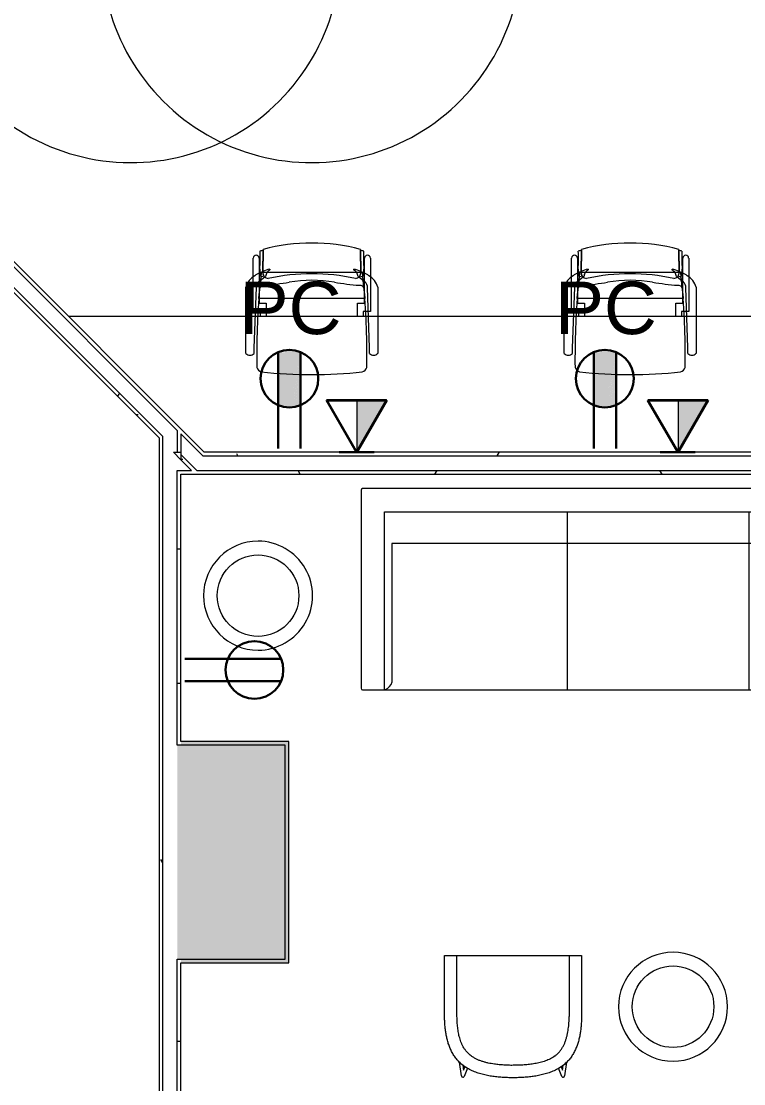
# Model space of a CAD drawing. Header units: inches. Extents: x 1076 to 2563, y 349 to 2134.
# Drawn here: x 1532.6 to 1656.5, y 1559.4 to 1741.7 of the extents above; entities that cross this region are included whole.
import ezdxf

# ---------------------------------------------------------------- set-up
doc = ezdxf.new("R2010")
doc.units = ezdxf.units.IN
doc.header["$MEASUREMENT"] = 0
for name, color, linetype, lineweight in [('A-ANNO-NOTE', 131, 'Continuous', 30), ('A-DOOR', 31, 'Continuous', 13), ('A-WALL', 113, 'Continuous', 13), ('A-WALL-PATT', 111, 'Continuous', 13), ('I-FURN', 30, 'Continuous', 9), ('I-WALL', 2, 'Continuous', 13), ('Q-CASE', 31, 'Continuous', 13)]:
    doc.layers.add(name, color=color, linetype=linetype, lineweight=lineweight)
doc.styles.add('Swis721 Lt BT', font='swissl.ttf', dxfattribs={"height": 9})
pattern_1 = [(0, (0, 0), (30.72, 7.68), [1.267, -21.773, 1.267, -21.773, -122.88]), (0, (0, 0), (30.72, 7.68), [-46.08, 1.267, -44.813, 1.267, -21.773, -53.76]), (0, (0, 0), (30.72, 7.68), [-115.2, 1.267, -14.093, 1.267, -37.133]), (120, (11.52, 3.84), (-22.011075, 22.7643), [1.267, -21.773, 1.267, -21.773, -122.88]), (120, (11.52, 3.84), (-22.011075, 22.7643), [-46.08, 1.267, -44.813, 1.267, -21.773, -53.76]), (120, (11.52, 3.84), (-22.011075, 22.7643), [-115.2, 1.267, -14.093, 1.267, -37.133]), (240, (15.36, 19.2), (-8.708925, -30.4443), [1.267, -21.773, 1.267, -21.773, -122.88]), (240, (15.36, 19.2), (-8.708925, -30.4443), [-46.08, 1.267, -44.813, 1.267, -21.773, -53.76]), (240, (15.36, 19.2), (-8.708925, -30.4443), [-115.2, 1.267, -14.093, 1.267, -37.133])]

# ---------------------------------------------------------------- blocks, each defined once
blk = doc.blocks.new('Door - Single - Solid Door-7669184-Level XX  POWER _ SIGNAL')
at = {"layer": 'A-DOOR'}
h = blk.add_hatch(color=250, dxfattribs=at)
h.paths.add_polyline_path([(-15.63, -3.15), (-14.13, -3.15), (-14.13, -1.65), (-13.63, -1.65), (-13.63, -0.15), (-14.13, -0.15), (-14.13, 2.97), (-15.63, 2.97), (-15.63, 2.22), (-15.26, 2.22), (-15.26, -2.4), (-15.63, -2.4)], flags=0)
h.paths.add_polyline_path([(23.62, -3.15), (23.62, -2.4), (23.24, -2.4), (23.24, 2.22), (23.62, 2.22), (23.6, 2.97), (22.12, 2.97), (22.12, -0.15), (21.62, -0.15), (21.62, -1.65), (22.12, -1.65), (22.12, -3.15), (23.24, -3.15)], flags=0)
at = {"layer": 'A-DOOR', "color": 8, "lineweight": 20}
for p, q in [((-15.63, 2.97), (-14.13, 2.97)), ((-15.63, 2.22), (-15.63, 2.97)), ((-14.13, 2.97), (-14.13, -0.15)), ((22.12, 2.97), (23.62, 2.97)), ((22.12, -0.15), (22.12, 2.97)), ((23.62, 2.97), (23.62, 2.22)), ((-14.13, -0.15), (-13.63, -0.15)), ((-14.13, -1.65), (-14.13, -3.15)), ((-13.63, -1.65), (-14.13, -1.65)), ((-13.63, -0.15), (-13.63, -1.65)), ((21.62, -0.15), (22.12, -0.15)), ((21.62, -1.65), (21.62, -0.15)), ((22.12, -1.65), (21.62, -1.65)), ((22.12, -3.15), (22.12, -1.65)), ((-50.01, -3.15), (-50.01, -4.53)), ((-14.01, -3.15), (-50.01, -3.15)), ((-15.63, -3.15), (-15.63, -2.4)), ((-14.01, -4.53), (-14.01, -3.15)), ((23.62, -3.15), (22.12, -3.15)), ((23.62, -2.4), (23.62, -3.15)), ((-50.01, -4.53), (-14.01, -4.53))]:
    blk.add_line(p, q, dxfattribs=at)
at = {"layer": 'A-DOOR', "lineweight": 9}
blk.add_arc((-14.01, -3.15), 36, 180, 0.5, dxfattribs=at)
blk = doc.blocks.new('Door - Single - Solid Door-7669203-Level XX  POWER _ SIGNAL')
at = {"layer": 'A-DOOR'}
h = blk.add_hatch(color=250, dxfattribs=at)
h.paths.add_polyline_path([(-15.63, 3.15), (-15.63, 2.4), (-15.26, 2.4), (-15.26, -2.22), (-15.63, -2.22), (-15.63, -2.97), (-14.13, -2.97), (-14.13, 0.15), (-13.63, 0.15), (-13.63, 1.65), (-14.13, 1.65), (-14.13, 3.15), (-15.26, 3.15)], flags=0)
h.paths.add_polyline_path([(22.12, 3.15), (22.12, 1.65), (21.62, 1.65), (21.62, 0.15), (22.12, 0.15), (22.12, -2.97), (23.62, -2.97), (23.62, -2.22), (23.24, -2.22), (23.24, 2.4), (23.62, 2.4), (23.62, 3.15), (23.24, 3.15)], flags=0)
at = {"layer": 'A-DOOR', "color": 8, "lineweight": 20}
for p, q in [((-50.01, 4.53), (-14.01, 4.53)), ((-50.01, 3.15), (-50.01, 4.53)), ((-14.01, 4.53), (-14.01, 3.15)), ((-14.01, 3.15), (-50.01, 3.15)), ((-15.63, 3.15), (-15.63, 2.4)), ((-14.13, 1.65), (-14.13, 3.15)), ((23.62, 3.15), (22.12, 3.15)), ((22.12, 3.15), (22.12, 1.65)), ((23.62, 2.4), (23.62, 3.15)), ((-13.63, 1.65), (-14.13, 1.65)), ((-14.13, -2.97), (-14.13, 0.15)), ((-14.13, 0.15), (-13.63, 0.15)), ((-13.63, 0.15), (-13.63, 1.65)), ((22.12, 1.65), (21.62, 1.65)), ((21.62, 1.65), (21.62, 0.15)), ((21.62, 0.15), (22.12, 0.15)), ((22.12, 0.15), (22.12, -2.97)), ((-15.63, -2.22), (-15.63, -2.97)), ((-15.63, -2.97), (-14.13, -2.97)), ((22.12, -2.97), (23.62, -2.97)), ((23.62, -2.97), (23.62, -2.22))]:
    blk.add_line(p, q, dxfattribs=at)
at = {"layer": 'A-DOOR', "lineweight": 9}
blk.add_arc((-14.01, 3.15), 36, 359.5, 180, dxfattribs=at)
blk = doc.blocks.new('Casework 14 - Casework 1-7590138-Level XX  POWER _ SIGNAL')
at = {"layer": 'Q-CASE', "lineweight": 9}
for p, q in [((1555.35, 1691.07), (1540.73, 1691.07)), ((1571.12, 1691.07), (1555.35, 1691.07)), ((1572.71, 1691.07), (1571.12, 1691.07)), ((1573.2, 1691.07), (1572.71, 1691.07)), ((1590.91, 1691.07), (1573.2, 1691.07)), ((1591.69, 1691.07), (1590.93, 1691.07)), ((1592.18, 1691.07), (1591.69, 1691.07)), ((1593.77, 1691.07), (1592.18, 1691.07)), ((1625.73, 1691.07), (1593.77, 1691.07)), ((1627.32, 1691.07), (1625.73, 1691.07)), ((1627.8, 1691.07), (1627.32, 1691.07)), ((1646.3, 1691.07), (1627.8, 1691.07)), ((1646.79, 1691.07), (1646.3, 1691.07)), ((1648.38, 1691.07), (1646.79, 1691.07)), ((1682.73, 1691.07), (1648.38, 1691.07)), ((1684.32, 1691.07), (1682.73, 1691.07)), ((1684.8, 1691.07), (1684.32, 1691.07)), ((1703.3, 1691.07), (1684.8, 1691.07)), ((1703.79, 1691.07), (1703.3, 1691.07)), ((1705.38, 1691.07), (1703.79, 1691.07)), ((1723.78, 1691.07), (1705.38, 1691.07))]:
    blk.add_line(p, q, dxfattribs=at)
blk = doc.blocks.new('F-Haworth_Chair_X99-Seminar - X99 Seminar Chair with Glides-V41-Level XX  POWER _ SIGNAL')
at = {"layer": 'I-FURN'}
for p, q in [((-11.32, 5.48), (-11.3, 6.32)), ((-11.32, -5.06), (-11.32, 5.48)), ((-9.92, 6.36), (-9.92, 5.36)), ((9.92, 5.36), (9.92, 6.36)), ((11.3, 6.32), (11.32, 5.48)), ((11.32, 5.48), (11.32, -5.06)), ((-9.92, 5.36), (-9.57, -4.97)), ((9.57, -4.97), (9.92, 5.36)), ((-8.82, -0.89), (-8.82, 0)), ((-7.83, 0), (-7.83, -2.27)), ((-10.07, -0.89), (-9.71, -0.89)), ((-10.07, -2.27), (-10.07, -0.89)), ((-9.71, -0.89), (-9.2, -0.89)), ((-9.2, -0.89), (-8.82, -0.89)), ((7.83, -2.27), (7.83, 0)), ((8.82, 0), (8.82, -0.89)), ((8.82, -0.89), (9.2, -0.89)), ((9.2, -0.89), (9.71, -0.89)), ((9.71, -0.89), (10.07, -0.89)), ((10.07, -0.89), (10.07, -2.27)), ((-10.04, -2.27), (-10.07, -2.27)), ((-10.04, -4.99), (-10.04, -2.27)), ((-9.07, -3.12), (9.07, -3.12)), ((-9.07, -3.2), (-9.07, -3.12)), ((-8.9, -4.8), (-9.07, -3.2)), ((-9.04, -2.27), (-9.04, -3.12)), ((-7.83, -2.27), (-9.04, -2.27)), ((-9.04, -3.12), (-9.04, -3.43)), ((-9.04, -3.43), (-9.04, -3.62)), ((-9.04, -3.62), (-9.04, -5.99)), ((9.04, -2.27), (7.83, -2.27)), ((9.07, -3.2), (8.9, -4.8)), ((9.04, -3.12), (9.04, -2.27)), ((9.04, -3.43), (9.04, -3.12)), ((9.04, -3.62), (9.04, -3.43)), ((9.04, -5.99), (9.04, -3.62)), ((9.07, -3.12), (9.07, -3.2)), ((10.04, -2.27), (10.04, -4.99)), ((10.07, -2.27), (10.04, -2.27)), ((-10.04, -6.81), (-10.04, -5)), ((-8.88, -4.99), (-8.89, -4.91)), ((-8.75, -6.22), (-8.88, -4.99)), ((8.88, -4.99), (8.75, -6.22)), ((8.89, -4.91), (8.88, -4.99)), ((10.04, -5), (10.04, -6.81)), ((-10.04, -10.02), (-10.04, -6.81)), ((-9.13, -5.92), (-8.07, -6.77)), ((-9.04, -5.99), (-9.04, -7.4)), ((-8.68, -6.87), (-8.75, -6.22)), ((-8.62, -7.42), (-8.68, -6.87)), ((-8.61, -6.81), (-8.23, -6.95)), ((-8.03, -6.81), (-7.95, -6.87)), ((7.95, -6.87), (8.03, -6.81)), ((8.07, -6.77), (9.13, -5.92)), ((8.23, -6.95), (8.61, -6.81)), ((8.68, -6.87), (8.62, -7.42)), ((8.75, -6.22), (8.68, -6.87)), ((9.04, -7.4), (9.04, -5.99)), ((10.04, -6.81), (10.04, -10.02)), ((-9.04, -7.4), (-9.04, -10.02)), ((-8.6, -7.6), (-8.62, -7.43)), ((-8.49, -7.6), (-8.56, -7.6)), ((-8.42, -7.57), (-8.34, -11.37)), ((-8.34, -11.52), (-8.42, -7.57)), ((-7.65, -7.6), (-8.4, -7.6)), ((7.65, -7.6), (-7.65, -7.6)), ((-7.18, -7.99), (-7.21, -8.13)), ((7.21, -8.13), (7.18, -7.99)), ((8.4, -7.6), (7.65, -7.6)), ((8.34, -11.37), (8.42, -7.57)), ((8.42, -7.57), (8.34, -11.52)), ((8.56, -7.6), (8.49, -7.6)), ((8.62, -7.43), (8.6, -7.6)), ((9.04, -10.02), (9.04, -7.4))]:
    blk.add_line(p, q, dxfattribs=at)
for centre, radius, start, end in [((-8.21, 8.28), 1.31, 110.0433, 159.9567), ((0, -75.01), 84.96, 84.1475, 95.8525), ((8.21, 8.28), 1.31, 20.0433, 69.9567), ((144.06, 7.32), 153.52, 179.4749, 184.5213), ((-144.06, 7.32), 153.52, 355.4787, 0.5251), ((-10.58, 5.68), 0.956, 45.8901, 138.1099), ((10.58, 5.68), 0.956, 41.8901, 134.1099), ((-7.87, -3.92), 3.63, 198.1789, 238.0478), ((-8.18, -4.9), 1.39, 182.8013, 227.1078), ((-8.24, -4.59), 0.763, 194.2338, 275.7662), ((-11.32, -48.08), 42.84, 79.9767, 85.7699), ((11.32, -48.08), 42.84, 94.2301, 100.0233), ((8.24, -4.59), 0.763, 264.2338, 345.7662), ((8.18, -4.9), 1.39, 312.8922, 357.1987), ((7.87, -3.92), 3.63, 301.9522, 341.8211), ((-4.71, 1.15), 9.61, 238.0478, 243.9964), ((-5.2, -7.86), 3.74, 170.0936, 184.0143), ((-8.28, -7.33), 0.613, 122.5427, 170.0936), ((-7.37, -7.55), 1.05, 95.9554, 181.1786), ((-7.37, -7.55), 1.05, 145.2002, 181.1786), ((-6.55, -6.76), 1.38, 185.0878, 212.4248), ((0, 26.49), 33.83, 257.2285, 282.7715), ((0, 15.97), 22.19, 259.9767, 280.0233), ((7.37, -7.55), 1.05, 358.8214, 84.0446), ((6.55, -6.76), 1.38, 327.5752, 354.9122), ((7.37, -7.55), 1.05, 358.8214, 34.7998), ((8.28, -7.33), 0.613, 9.9064, 57.4573), ((5.2, -7.86), 3.74, 355.9857, 9.9064), ((4.71, 1.15), 9.61, 296.0036, 301.9522), ((-36.06, -10.03), 27.2, 357.4882, 4.0143), ((-4.71, 1.15), 9.61, 243.9964, 246.4906), ((-4.71, 1.15), 9.61, 246.6393, 246.959), ((-4.71, 1.15), 9.61, 247.2631, 254.9334), ((-6.55, -6.76), 1.38, 214.0187, 242.9497), ((6.55, -6.76), 1.38, 297.0503, 325.9813), ((4.71, 1.15), 9.61, 285.0666, 292.7369), ((4.71, 1.15), 9.61, 292.927, 293.3607), ((4.71, 1.15), 9.61, 293.5094, 296.0036), ((36.06, -10.03), 27.2, 175.9857, 182.5118), ((-9.54, -10.02), 0.498, 180, 0), ((9.54, -10.02), 0.498, 180, 0), ((0, 20.73), 33.17, 254.4478, 255.4234), ((0, 20.29), 32.89, 255.304, 284.6925), ((0, 20.73), 33.17, 284.5766, 285.5522)]:
    blk.add_arc(centre, radius, start, end, dxfattribs=at)
blk = doc.blocks.new('F-Haworth_Chair_X99-Seminar - X99 Seminar Chair with Glides-V42-Level XX  POWER _ SIGNAL')
at = {"layer": 'I-FURN'}
for p, q in [((-11.32, 5.48), (-11.3, 6.32)), ((-11.32, -5.06), (-11.32, 5.48)), ((-9.92, 6.36), (-9.92, 5.36)), ((9.92, 5.36), (9.92, 6.36)), ((11.3, 6.32), (11.32, 5.48)), ((11.32, 5.48), (11.32, -5.06)), ((-9.92, 5.36), (-9.57, -4.97)), ((9.57, -4.97), (9.92, 5.36)), ((-8.82, -0.89), (-8.82, 0)), ((-7.83, 0), (-7.83, -2.27)), ((7.83, -2.27), (7.83, 0)), ((8.82, 0), (8.82, -0.89)), ((-10.07, -0.89), (-9.71, -0.89)), ((-10.07, -2.27), (-10.07, -0.89)), ((-9.71, -0.89), (-9.2, -0.89)), ((-9.2, -0.89), (-8.82, -0.89)), ((8.82, -0.89), (9.2, -0.89)), ((9.2, -0.89), (9.71, -0.89)), ((9.71, -0.89), (10.07, -0.89)), ((10.07, -0.89), (10.07, -2.27)), ((-10.04, -2.27), (-10.07, -2.27)), ((-10.04, -4.99), (-10.04, -2.27)), ((-9.07, -3.12), (9.07, -3.12)), ((-9.07, -3.2), (-9.07, -3.12)), ((-8.9, -4.8), (-9.07, -3.2)), ((-9.04, -2.27), (-9.04, -3.12)), ((-7.83, -2.27), (-9.04, -2.27)), ((-9.04, -3.12), (-9.04, -3.43)), ((-9.04, -3.43), (-9.04, -3.62)), ((-9.04, -3.62), (-9.04, -5.99)), ((9.04, -2.27), (7.83, -2.27)), ((9.07, -3.2), (8.9, -4.8)), ((9.04, -3.12), (9.04, -2.27)), ((9.04, -3.43), (9.04, -3.12)), ((9.04, -3.62), (9.04, -3.43)), ((9.04, -5.99), (9.04, -3.62)), ((9.07, -3.12), (9.07, -3.2)), ((10.04, -2.27), (10.04, -4.99)), ((10.07, -2.27), (10.04, -2.27)), ((-10.04, -6.81), (-10.04, -5)), ((-8.88, -4.99), (-8.89, -4.91)), ((-8.75, -6.22), (-8.88, -4.99)), ((8.88, -4.99), (8.75, -6.22)), ((8.89, -4.91), (8.88, -4.99)), ((10.04, -5), (10.04, -6.81)), ((-10.04, -10.02), (-10.04, -6.81)), ((-9.13, -5.92), (-8.07, -6.77)), ((-9.04, -5.99), (-9.04, -7.4)), ((-8.68, -6.87), (-8.75, -6.22)), ((-8.62, -7.42), (-8.68, -6.87)), ((-8.61, -6.81), (-8.23, -6.95)), ((-8.03, -6.81), (-7.95, -6.87)), ((7.95, -6.87), (8.03, -6.81)), ((8.07, -6.77), (9.13, -5.92)), ((8.23, -6.95), (8.61, -6.81)), ((8.68, -6.87), (8.62, -7.42)), ((8.75, -6.22), (8.68, -6.87)), ((9.04, -7.4), (9.04, -5.99)), ((10.04, -6.81), (10.04, -10.02)), ((-9.04, -7.4), (-9.04, -10.02)), ((-8.6, -7.6), (-8.62, -7.43)), ((-8.49, -7.6), (-8.56, -7.6)), ((-8.42, -7.57), (-8.34, -11.37)), ((-8.34, -11.52), (-8.42, -7.57)), ((-7.65, -7.6), (-8.4, -7.6)), ((7.65, -7.6), (-7.65, -7.6)), ((-7.18, -7.99), (-7.21, -8.13)), ((7.21, -8.13), (7.18, -7.99)), ((8.4, -7.6), (7.65, -7.6)), ((8.34, -11.37), (8.42, -7.57)), ((8.42, -7.57), (8.34, -11.52)), ((8.56, -7.6), (8.49, -7.6)), ((8.62, -7.43), (8.6, -7.6)), ((9.04, -10.02), (9.04, -7.4))]:
    blk.add_line(p, q, dxfattribs=at)
for centre, radius, start, end in [((-8.21, 8.28), 1.31, 110.0433, 159.9567), ((0, -75.01), 84.96, 84.1475, 95.8525), ((8.21, 8.28), 1.31, 20.0433, 69.9567), ((144.06, 7.32), 153.52, 179.4749, 184.5213), ((-144.06, 7.32), 153.52, 355.4787, 0.5251), ((-10.58, 5.68), 0.956, 45.8901, 138.1099), ((10.58, 5.68), 0.956, 41.8901, 134.1099), ((-7.87, -3.92), 3.63, 198.1789, 238.0478), ((-8.18, -4.9), 1.39, 182.8013, 227.1078), ((-8.24, -4.59), 0.763, 194.2338, 275.7662), ((-11.32, -48.08), 42.84, 79.9767, 85.7699), ((11.32, -48.08), 42.84, 94.2301, 100.0233), ((8.24, -4.59), 0.763, 264.2338, 345.7662), ((8.18, -4.9), 1.39, 312.8922, 357.1987), ((7.87, -3.92), 3.63, 301.9522, 341.8211), ((-4.71, 1.15), 9.61, 238.0478, 243.9964), ((-5.2, -7.86), 3.74, 170.0936, 184.0143), ((-8.28, -7.33), 0.613, 122.5427, 170.0936), ((-7.37, -7.55), 1.05, 95.9554, 181.1786), ((-7.37, -7.55), 1.05, 145.2002, 181.1786), ((-6.55, -6.76), 1.38, 185.0878, 212.4248), ((0, 26.49), 33.83, 257.2285, 282.7715), ((0, 15.97), 22.19, 259.9767, 280.0233), ((7.37, -7.55), 1.05, 358.8214, 84.0446), ((6.55, -6.76), 1.38, 327.5752, 354.9122), ((7.37, -7.55), 1.05, 358.8214, 34.7998), ((8.28, -7.33), 0.613, 9.9064, 57.4573), ((5.2, -7.86), 3.74, 355.9857, 9.9064), ((4.71, 1.15), 9.61, 296.0036, 301.9522), ((-36.06, -10.03), 27.2, 357.4882, 4.0143), ((-4.71, 1.15), 9.61, 243.9964, 246.4906), ((-4.71, 1.15), 9.61, 246.6393, 247.073), ((-4.71, 1.15), 9.61, 247.2631, 254.9334), ((-6.55, -6.76), 1.38, 214.0187, 242.9497), ((6.55, -6.76), 1.38, 297.0503, 325.9813), ((4.71, 1.15), 9.61, 285.0666, 292.7369), ((4.71, 1.15), 9.61, 292.927, 293.3607), ((4.71, 1.15), 9.61, 293.5094, 296.0036), ((36.06, -10.03), 27.2, 175.9857, 182.5118), ((-9.54, -10.02), 0.498, 180, 0), ((9.54, -10.02), 0.498, 180, 0), ((0, 20.73), 33.17, 254.4478, 255.4234), ((0, 20.29), 32.89, 255.304, 284.6925), ((0, 20.73), 33.17, 284.5766, 285.5522)]:
    blk.add_arc(centre, radius, start, end, dxfattribs=at)
blk = doc.blocks.new('Seating-Lounge_Sofa-Teknion-STLA_Infinito-R2014 - Three Seater-7396174-Level XX  POWER _ SIGNAL')
at = {"layer": 'I-FURN'}
for p, q in [((-51, 17.01), (-51, -17.01)), ((50.75, 17.26), (-50.75, 17.26)), ((51, -17.01), (51, 17.01)), ((-47, 13.26), (47, 13.26)), ((-47, -17.26), (-47, 13.26)), ((-15.6, -17.26), (-15.6, 13.26)), ((15.6, -17.26), (15.6, 13.26)), ((47, 13.26), (47, -17.26)), ((-45.69, 7.84), (-45.69, -15.91)), ((45.69, 7.84), (-45.69, 7.84)), ((45.69, 7.84), (45.69, -15.91)), ((-50.75, -17.26), (50.75, -17.26))]:
    blk.add_line(p, q, dxfattribs=at)
for centre, radius, start, end in [((-50.75, 17.01), 0.25, 90, 180), ((50.75, 17.01), 0.25, 360, 90), ((-47.44, -15.51), 1.8, 289.8454, 347.1609), ((47.44, -15.51), 1.8, 192.8391, 250.1546), ((-50.75, -17.01), 0.25, 180, 270), ((50.75, -17.01), 0.25, 270, 360)]:
    blk.add_arc(centre, radius, start, end, dxfattribs=at)
blk = doc.blocks.new('Haworth_Bong_Table - Bong-7393705-Level XX  POWER _ SIGNAL')
at = {"layer": 'I-FURN'}
blk.add_circle((0, 0), 7, dxfattribs=at)
for start, end in [(360, 180), (180, 360)]:
    blk.add_arc((0, 0), 9.35, start, end, dxfattribs=at)
blk = doc.blocks.new('Seating-Chair-Teknion-BBTCS_Tulip-R2013 - Sled Work Chair-7383291-Level XX  POWER _ SIGNAL')
at = {"layer": 'I-FURN'}
for p, q in [((-11.75, 0), (-11.75, 10.5)), ((-11.75, 10.5), (11.75, 10.5)), ((-9.62, 0), (-9.62, 10.5)), ((9.63, 10.5), (9.63, 0)), ((11.75, 10.5), (11.75, 0)), ((-8.84, -10.2), (-9.19, -7.85)), ((-8.6, -8.34), (-8.48, -9.18)), ((-8.48, -9.18), (-8.23, -8.57)), ((-7.8, -8.86), (-8.38, -10.29)), ((-8.23, -8.57), (-7.8, -8.86)), ((7.8, -8.86), (8.23, -8.57)), ((8.38, -10.29), (7.8, -8.86)), ((8.23, -8.57), (8.48, -9.18)), ((8.48, -9.18), (8.6, -8.34)), ((9.19, -7.85), (8.84, -10.2))]:
    blk.add_line(p, q, dxfattribs=at)
for centre, radius, start, end in [((-2.42, -0.37), 10.09, 227.8649, 232.2029), ((2.42, -0.37), 10.09, 307.7971, 312.1351), ((-8.59, -10.15), 0.253, 189.7663, 326.4154), ((8.59, -10.15), 0.253, 213.5846, 350.2337)]:
    blk.add_arc(centre, radius, start, end, dxfattribs=at)
for points, knots in [([(-8.81, -8.21), (-9, -8.04), (-9.37, -7.69), (-9.85, -7.13), (-10.2, -6.61), (-10.45, -6.17), (-10.62, -5.84), (-10.78, -5.5), (-10.92, -5.15), (-11.05, -4.8), (-11.16, -4.44), (-11.26, -4.08), (-11.38, -3.6), (-11.48, -3.11), (-11.56, -2.62), (-11.62, -2.12), (-11.69, -1.5), (-11.73, -0.75), (-11.75, -0.25), (-11.75, 0)], [-1, -1, -1, -1, -0.916667, -0.833333, -0.75, -0.708333, -0.666667, -0.625, -0.583333, -0.541667, -0.5, -0.458333, -0.416667, -0.333333, -0.291667, -0.25, -0.166667, -0.083333, 0, 0, 0, 0]), ([(-7.2, -6.77), (-7.45, -6.58), (-7.79, -6.26), (-8.18, -5.78), (-8.44, -5.39), (-8.63, -5.05), (-8.76, -4.77), (-8.89, -4.49), (-9.02, -4.13), (-9.16, -3.68), (-9.28, -3.23), (-9.4, -2.63), (-9.51, -1.87), (-9.59, -0.94), (-9.62, -0.32), (-9.62, 0)], [-1, -1, -1, -1, -0.875, -0.8125, -0.75, -0.6875, -0.65625, -0.625, -0.5625, -0.5, -0.4375, -0.375, -0.25, -0.125, 0, 0, 0, 0]), ([(7.2, -6.77), (7.35, -6.66), (7.62, -6.42), (7.97, -6.05), (8.24, -5.7), (8.43, -5.4), (8.57, -5.17), (8.69, -4.94), (8.84, -4.61), (9, -4.2), (9.16, -3.69), (9.29, -3.17), (9.39, -2.65), (9.48, -2.12), (9.54, -1.59), (9.6, -0.89), (9.62, -0.35), (9.63, 0)], [0, 0, 0, 0, 0.071429, 0.142857, 0.214286, 0.25, 0.285714, 0.321429, 0.357143, 0.428571, 0.5, 0.571429, 0.642857, 0.714286, 0.785714, 0.857143, 1, 1, 1, 1]), ([(11.75, 0), (11.75, -0.25), (11.73, -0.75), (11.68, -1.5), (11.61, -2.24), (11.52, -2.86), (11.43, -3.35), (11.35, -3.72), (11.26, -4.08), (11.16, -4.44), (11.05, -4.8), (10.92, -5.15), (10.78, -5.5), (10.57, -5.95), (10.27, -6.5), (9.85, -7.13), (9.37, -7.69), (9, -8.04), (8.81, -8.21)], [-1, -1, -1, -1, -0.916667, -0.833333, -0.75, -0.666667, -0.625, -0.583333, -0.541667, -0.5, -0.458333, -0.416667, -0.375, -0.333333, -0.25, -0.166667, -0.083333, 0, 0, 0, 0]), ([(0, -8.37), (-0.27, -8.38), (-0.68, -8.37), (-1.22, -8.35), (-1.61, -8.33), (-2.01, -8.3), (-2.41, -8.27), (-2.81, -8.22), (-3.25, -8.16), (-3.74, -8.09), (-4.26, -7.98), (-4.78, -7.86), (-5.21, -7.73), (-5.55, -7.61), (-5.88, -7.49), (-6.29, -7.31), (-6.75, -7.06), (-7.05, -6.87), (-7.2, -6.77)], [-1, -1, -1, -1, -0.892857, -0.839286, -0.785714, -0.732143, -0.678571, -0.625, -0.571429, -0.5, -0.428571, -0.357143, -0.285714, -0.25, -0.214286, -0.142857, -0.071429, 0, 0, 0, 0]), ([(7.2, -6.77), (6.94, -6.95), (6.55, -7.19), (5.98, -7.45), (5.55, -7.62), (5.1, -7.76), (4.5, -7.93), (3.74, -8.09), (2.81, -8.23), (1.88, -8.32), (0.95, -8.36), (0.32, -8.38), (0, -8.37)], [-1, -1, -1, -1, -0.875, -0.8125, -0.75, -0.6875, -0.625, -0.5, -0.375, -0.25, -0.125, 0, 0, 0, 0]), ([(0, -10.5), (-0.31, -10.5), (-0.94, -10.49), (-1.87, -10.45), (-2.79, -10.37), (-3.55, -10.27), (-4.16, -10.17), (-4.62, -10.08), (-5.07, -9.98), (-5.52, -9.85), (-5.96, -9.72), (-6.4, -9.57), (-6.84, -9.4), (-7.25, -9.2), (-7.66, -8.99), (-8.19, -8.67), (-8.57, -8.4), (-8.81, -8.21)], [-1, -1, -1, -1, -0.9, -0.8, -0.7, -0.6, -0.55, -0.5, -0.45, -0.4, -0.35, -0.3, -0.25, -0.2, -0.15, -0.1, 0, 0, 0, 0]), ([(8.81, -8.21), (8.57, -8.4), (8.19, -8.67), (7.66, -8.99), (7.25, -9.2), (6.84, -9.4), (6.4, -9.57), (5.96, -9.72), (5.52, -9.85), (5.07, -9.98), (4.62, -10.08), (4.16, -10.17), (3.7, -10.25), (3.25, -10.31), (2.64, -10.38), (1.87, -10.45), (0.94, -10.49), (0.31, -10.5), (0, -10.5)], [-1, -1, -1, -1, -0.9, -0.85, -0.8, -0.75, -0.7, -0.65, -0.6, -0.55, -0.5, -0.45, -0.4, -0.35, -0.3, -0.2, -0.1, 0, 0, 0, 0])]:
    blk.add_open_spline(points, degree=3, knots=knots, dxfattribs=at)
blk = doc.blocks.new('Haworth_Bong_Table - Bong-7396012-Level XX  POWER _ SIGNAL')
at = {"layer": 'I-FURN'}
blk.add_circle((0, 0), 7, dxfattribs=at)
for start, end in [(0, 180), (180, 0)]:
    blk.add_arc((0, 0), 9.35, start, end, dxfattribs=at)

msp = doc.modelspace()

# ---------------------------------------------------------------- hatches: boundary and pattern name
at = {"layer": 'A-ANNO-NOTE', "lineweight": 9}
for points in [[(1576.7, 1675.84), (1580.53, 1684.91), (1576.7, 1684.93), (1576.7, 1678.8)], [(1576.79, 1675.81), (1580.53, 1684.91), (1576.7, 1675.84)], [(1580.53, 1684.91), (1577.44, 1685.2), (1576.79, 1684.97), (1578.66, 1684.94)], [(1576.88, 1675.77), (1580.53, 1684.91), (1576.79, 1675.81)], [(1576.97, 1675.74), (1580.53, 1684.91), (1576.88, 1675.77)], [(1577.07, 1675.71), (1580.53, 1684.91), (1576.97, 1675.74)], [(1577.16, 1675.68), (1580.53, 1684.91), (1577.07, 1675.71)], [(1577.25, 1675.65), (1580.53, 1684.91), (1577.16, 1675.68)], [(1577.35, 1675.62), (1580.53, 1684.91), (1577.25, 1675.65)], [(1577.44, 1675.6), (1580.53, 1684.91), (1577.35, 1675.62)], [(1577.44, 1685.2), (1579.69, 1685.22), (1577.83, 1685.29)], [(1580.53, 1684.91), (1579.69, 1685.22), (1577.44, 1685.2), (1578.66, 1685.09)], [(1577.54, 1675.58), (1580.53, 1684.91), (1577.44, 1675.6)], [(1577.64, 1675.56), (1580.53, 1684.91), (1577.54, 1675.58)], [(1577.73, 1675.54), (1580.53, 1684.91), (1577.64, 1675.56)], [(1577.83, 1675.52), (1580.53, 1684.91), (1577.73, 1675.54)], [(1579.69, 1685.22), (1578.91, 1685.34), (1577.83, 1685.29), (1578.66, 1685.25)], [(1577.93, 1675.51), (1580.53, 1684.91), (1577.83, 1675.52)], [(1578.02, 1675.49), (1580.53, 1684.91), (1577.93, 1675.51)], [(1578.12, 1675.48), (1580.53, 1684.91), (1578.02, 1675.49)], [(1578.22, 1675.47), (1580.53, 1684.91), (1578.12, 1675.48)], [(1578.32, 1675.47), (1580.53, 1684.91), (1578.22, 1675.47)], [(1578.42, 1675.46), (1580.53, 1684.91), (1578.32, 1675.47)], [(1578.51, 1675.46), (1580.53, 1684.91), (1578.42, 1675.46)], [(1578.61, 1675.46), (1580.53, 1684.91), (1578.51, 1675.46)], [(1578.61, 1675.46), (1578.71, 1675.46), (1580.53, 1684.91), (1579.29, 1678.8)], [(1578.71, 1675.46), (1578.81, 1675.46), (1580.53, 1684.91), (1579.35, 1678.8)], [(1578.81, 1675.46), (1578.91, 1675.47), (1580.53, 1684.91), (1579.42, 1678.8)], [(1578.91, 1675.47), (1579.01, 1675.47), (1580.53, 1684.91), (1579.48, 1678.8)], [(1579.01, 1675.47), (1579.1, 1675.48), (1580.53, 1684.91), (1579.54, 1678.8)], [(1579.1, 1675.48), (1579.2, 1675.49), (1580.53, 1684.91), (1579.61, 1678.8)], [(1579.2, 1675.49), (1579.3, 1675.51), (1580.53, 1684.91), (1579.67, 1678.8)], [(1579.3, 1675.51), (1579.4, 1675.52), (1580.53, 1684.91), (1579.73, 1678.8)], [(1579.4, 1675.52), (1579.49, 1675.54), (1580.53, 1684.91), (1579.79, 1678.8)], [(1579.49, 1675.54), (1579.59, 1675.56), (1580.53, 1684.91), (1579.85, 1678.8)], [(1579.59, 1675.56), (1579.69, 1675.58), (1580.53, 1684.91), (1579.92, 1678.8)], [(1579.69, 1675.58), (1579.78, 1675.6), (1580.53, 1684.91), (1579.98, 1678.8)], [(1579.78, 1675.6), (1579.88, 1675.62), (1580.53, 1684.91), (1580.04, 1678.8)], [(1579.88, 1675.62), (1579.97, 1675.65), (1580.53, 1684.91), (1580.1, 1678.8)], [(1579.97, 1675.65), (1580.07, 1675.68), (1580.53, 1684.91), (1580.16, 1678.8)], [(1580.07, 1675.68), (1580.16, 1675.71), (1580.53, 1684.91), (1580.22, 1678.8)], [(1580.16, 1675.71), (1580.25, 1675.74), (1580.53, 1684.91), (1580.28, 1678.8)], [(1580.25, 1675.74), (1580.35, 1675.77), (1580.53, 1684.91), (1580.35, 1678.8)], [(1580.35, 1675.77), (1580.44, 1675.81), (1580.53, 1684.91), (1580.41, 1678.8)], [(1580.44, 1675.81), (1580.53, 1675.84), (1580.53, 1684.91), (1580.47, 1678.8)], [(1630.8, 1675.84), (1634.63, 1684.91), (1630.8, 1684.93), (1630.8, 1678.8)], [(1630.89, 1675.81), (1634.63, 1684.91), (1630.8, 1675.84)], [(1634.63, 1684.91), (1631.54, 1685.2), (1630.89, 1684.97)], [(1630.98, 1675.77), (1634.63, 1684.91), (1630.89, 1675.81)], [(1631.07, 1675.74), (1634.63, 1684.91), (1630.98, 1675.77)], [(1631.16, 1675.71), (1634.63, 1684.91), (1631.07, 1675.74)], [(1631.26, 1675.68), (1634.63, 1684.91), (1631.16, 1675.71)], [(1631.35, 1675.65), (1634.63, 1684.91), (1631.26, 1675.68)], [(1631.45, 1675.62), (1634.63, 1684.91), (1631.35, 1675.65)], [(1631.54, 1675.6), (1634.63, 1684.91), (1631.45, 1675.62)], [(1631.54, 1685.2), (1633.79, 1685.22), (1631.93, 1685.29)], [(1634.63, 1684.91), (1633.79, 1685.22), (1631.54, 1685.2)], [(1631.64, 1675.58), (1634.63, 1684.91), (1631.54, 1675.6)], [(1631.73, 1675.56), (1634.63, 1684.91), (1631.64, 1675.58)], [(1631.83, 1675.54), (1634.63, 1684.91), (1631.73, 1675.56)], [(1631.93, 1675.52), (1634.63, 1684.91), (1631.83, 1675.54)], [(1633.79, 1685.22), (1633.01, 1685.34), (1631.93, 1685.29)], [(1632.03, 1675.51), (1634.63, 1684.91), (1631.93, 1675.52)], [(1632.12, 1675.49), (1634.63, 1684.91), (1632.03, 1675.51)], [(1632.22, 1675.48), (1634.63, 1684.91), (1632.12, 1675.49)], [(1632.32, 1675.47), (1634.63, 1684.91), (1632.22, 1675.48)], [(1632.42, 1675.47), (1634.63, 1684.91), (1632.32, 1675.47)], [(1632.52, 1675.46), (1634.63, 1684.91), (1632.42, 1675.47)], [(1632.61, 1675.46), (1634.63, 1684.91), (1632.52, 1675.46)], [(1632.71, 1675.46), (1634.63, 1684.91), (1632.61, 1675.46)], [(1632.71, 1675.46), (1632.81, 1675.46), (1634.63, 1684.91), (1633.39, 1678.8)], [(1632.81, 1675.46), (1632.91, 1675.46), (1634.63, 1684.91), (1633.45, 1678.8)], [(1632.91, 1675.46), (1633.01, 1675.47), (1634.63, 1684.91), (1633.52, 1678.8)], [(1633.01, 1675.47), (1633.11, 1675.47), (1634.63, 1684.91), (1633.58, 1678.8)], [(1633.11, 1675.47), (1633.2, 1675.48), (1634.63, 1684.91), (1633.64, 1678.8)], [(1633.2, 1675.48), (1633.3, 1675.49), (1634.63, 1684.91), (1633.71, 1678.8)], [(1633.3, 1675.49), (1633.4, 1675.51), (1634.63, 1684.91), (1633.77, 1678.8)], [(1633.4, 1675.51), (1633.5, 1675.52), (1634.63, 1684.91), (1633.83, 1678.8)], [(1633.5, 1675.52), (1633.59, 1675.54), (1634.63, 1684.91), (1633.89, 1678.8)], [(1633.59, 1675.54), (1633.69, 1675.56), (1634.63, 1684.91), (1633.95, 1678.8)], [(1633.69, 1675.56), (1633.79, 1675.58), (1634.63, 1684.91), (1634.02, 1678.8)], [(1633.79, 1675.58), (1633.88, 1675.6), (1634.63, 1684.91), (1634.08, 1678.8)], [(1633.88, 1675.6), (1633.98, 1675.62), (1634.63, 1684.91), (1634.14, 1678.8)], [(1633.98, 1675.62), (1634.07, 1675.65), (1634.63, 1684.91), (1634.2, 1678.8)], [(1634.07, 1675.65), (1634.17, 1675.68), (1634.63, 1684.91), (1634.26, 1678.8)], [(1634.17, 1675.68), (1634.26, 1675.71), (1634.63, 1684.91), (1634.32, 1678.8)], [(1634.26, 1675.71), (1634.35, 1675.74), (1634.63, 1684.91), (1634.38, 1678.8)], [(1634.35, 1675.74), (1634.45, 1675.77), (1634.63, 1684.91), (1634.45, 1678.8)], [(1634.45, 1675.77), (1634.54, 1675.81), (1634.63, 1684.91), (1634.51, 1678.8)], [(1634.54, 1675.81), (1634.63, 1675.84), (1634.63, 1684.91), (1634.57, 1678.8)], [(1590.16, 1667.72), (1595.32, 1676.66), (1590.16, 1676.66)], [(1645.26, 1667.72), (1650.42, 1676.66), (1645.26, 1676.66)]]:
    msp.add_hatch(color=256, dxfattribs=at).paths.add_polyline_path(points, flags=0)
at = {"layer": 'A-WALL'}
msp.add_hatch(color=250, dxfattribs=at).paths.add_polyline_path([(1560, 1580.79), (1577.85, 1580.79), (1577.85, 1617.54), (1559.37, 1617.54), (1559.37, 1580.79)], flags=0)
at = {"layer": 'A-WALL-PATT', "lineweight": 9}
h = msp.add_hatch(dxfattribs=at)
h.set_pattern_fill('FP_1', color=256, style=0, pattern_type=2)
h.set_pattern_definition(pattern_1)
h.paths.add_polyline_path([(1561.83, 1664.67), (1562.71, 1664.67), (1560, 1667.38), (1560, 1666.5), (1561.83, 1664.67)], flags=0)
h.paths.add_polyline_path([(1556.87, 1669.63), (1556.87, 1670.51), (1524.46, 1702.92), (1523.58, 1702.92), (1556.25, 1670.25)], flags=0)
h = msp.add_hatch(dxfattribs=at)
h.set_pattern_fill('FP_1', color=256, style=0, pattern_type=2)
h.set_pattern_definition(pattern_1)
h.paths.add_polyline_path([(1556.25, 1499.04), (1556.87, 1499.04), (1556.87, 1669.63), (1556.25, 1670.25), (1556.25, 1529.46)], flags=0)
h = msp.add_hatch(dxfattribs=at)
h.set_pattern_fill('FP_1', color=256, style=0, pattern_type=2)
h.set_pattern_definition(pattern_1)
h.paths.add_polyline_path([(1559.37, 1499.04), (1560, 1499.04), (1560, 1580.79), (1559.37, 1580.79), (1559.37, 1529.46)], flags=0)
h.paths.add_polyline_path([(1559.37, 1617.54), (1560, 1617.54), (1560, 1664.67), (1559.37, 1664.67), (1559.37, 1648.93)], flags=0)
h.paths.add_polyline_path([(1559.71, 1667.79), (1560, 1667.79), (1560, 1670.92), (1559.37, 1671.54), (1559.37, 1667.79), (1559.59, 1667.79)], flags=0)
h = msp.add_hatch(dxfattribs=at)
h.set_pattern_fill('FP_1', color=256, style=0, pattern_type=2)
h.set_pattern_definition(pattern_1)
h.paths.add_polyline_path([(1784.94, 1667.17), (1784.94, 1667.79), (1774.91, 1667.79), (1774.91, 1667.17), (1784.42, 1667.17)], flags=0)
h.paths.add_polyline_path([(1591.14, 1667.17), (1724.41, 1667.17), (1724.41, 1667.79), (1563.12, 1667.79), (1563.75, 1667.17), (1566.41, 1667.17)], flags=0)
h.paths.add_polyline_path([(1736.41, 1667.17), (1736.41, 1667.79), (1726.91, 1667.79), (1726.91, 1667.17), (1727.53, 1667.17)], flags=0)
h = msp.add_hatch(dxfattribs=at)
h.set_pattern_fill('FP_1', color=256, style=0, pattern_type=2)
h.set_pattern_definition(pattern_1)
h.paths.add_polyline_path([(1774.91, 1664.04), (1784.94, 1664.04), (1784.94, 1664.15), (1784.42, 1664.67), (1774.91, 1664.67)], flags=0)
h.paths.add_polyline_path([(1692.64, 1664.04), (1736.41, 1664.04), (1736.41, 1664.67), (1560, 1664.67), (1560, 1664.04), (1664.42, 1664.04)], flags=0)
at = {"layer": 'A-WALL-PATT'}
msp.add_hatch(color=250, dxfattribs=at).paths.add_polyline_path([(1578.48, 1580.17), (1578.48, 1618.17), (1560, 1618.17), (1560, 1617.54), (1577.85, 1617.54), (1577.85, 1580.79), (1560, 1580.79), (1560.01, 1580.17), (1577.85, 1580.17)], flags=0)

# ---------------------------------------------------------------- linework, layer by layer
at = {"layer": 'A-ANNO-NOTE'}
for p, q in [((1576.7, 1668.45), (1576.7, 1684.97)), ((1576.7, 1668.45), (1576.7, 1684.97)), ((1580.53, 1668.45), (1580.53, 1684.97)), ((1630.8, 1668.45), (1630.8, 1684.97)), ((1630.8, 1668.45), (1630.8, 1684.97)), ((1634.63, 1668.45), (1634.63, 1684.97)), ((1590.12, 1667.79), (1584.96, 1676.72)), ((1584.96, 1676.72), (1595.28, 1676.72)), ((1590.16, 1667.72), (1585, 1676.66)), ((1585, 1676.66), (1595.32, 1676.66)), ((1590.12, 1667.79), (1595.28, 1676.72)), ((1590.16, 1667.72), (1595.32, 1676.66)), ((1645.22, 1667.79), (1640.06, 1676.72)), ((1640.06, 1676.72), (1650.38, 1676.72)), ((1645.26, 1667.72), (1640.1, 1676.66)), ((1640.1, 1676.66), (1650.42, 1676.66)), ((1645.22, 1667.79), (1650.38, 1676.72)), ((1645.26, 1667.72), (1650.42, 1676.66)), ((1593.12, 1667.79), (1587.12, 1667.79)), ((1648.22, 1667.79), (1642.22, 1667.79)), ((1560.65, 1632.34), (1577.18, 1632.34)), ((1560.65, 1632.34), (1577.18, 1632.34)), ((1560.65, 1628.51), (1577.18, 1628.51))]:
    msp.add_line(p, q, dxfattribs=at)
at = {"layer": 'A-ANNO-NOTE', "lineweight": 9}
for p, q in [((1576.7, 1684.93), (1576.7, 1675.84)), ((1580.53, 1675.84), (1580.53, 1684.91)), ((1630.8, 1684.93), (1630.8, 1675.84)), ((1634.63, 1675.84), (1634.63, 1684.91)), ((1590.16, 1667.72), (1595.32, 1676.66)), ((1595.32, 1676.66), (1590.16, 1676.66)), ((1590.16, 1676.66), (1590.16, 1667.72)), ((1645.26, 1667.72), (1650.42, 1676.66)), ((1650.42, 1676.66), (1645.26, 1676.66)), ((1645.26, 1676.66), (1645.26, 1667.72))]:
    msp.add_line(p, q, dxfattribs=at)
at = {"layer": 'A-ANNO-NOTE'}
for centre in [(1578.61, 1680.41), (1632.71, 1680.41), (1572.61, 1630.42)]:
    msp.add_circle(centre, 4.95, dxfattribs=at)
at = {"layer": 'A-ANNO-NOTE', "lineweight": 9}
for centre, radius, start, end in [((1578.59, 1680.85), 4.5, 64.5156, 114.9234), ((1632.69, 1680.85), 4.5, 64.5156, 114.9234), ((1578.61, 1680.41), 4.95, 247.2244, 292.7756), ((1632.71, 1680.41), 4.95, 247.2244, 292.7756)]:
    msp.add_arc(centre, radius, start, end, dxfattribs=at)
at = {"layer": 'A-WALL'}
for p, q in [((1524.87, 1706.04), (1559.37, 1671.54)), ((1523.84, 1703.54), (1556.87, 1670.51)), ((1556.87, 1499.04), (1556.87, 1670.51)), ((1559.37, 1671.54), (1559.37, 1667.79)), ((1560, 1670.92), (1560, 1667.79)), ((1560, 1670.92), (1563.75, 1667.17)), ((1562.71, 1664.67), (1560, 1667.38)), ((1561.83, 1664.67), (1560, 1666.5)), ((1563.75, 1667.17), (1724.41, 1667.17)), ((1559.37, 1617.54), (1559.37, 1664.67)), ((1559.37, 1664.67), (1561.83, 1664.67)), ((1562.71, 1664.67), (1736.41, 1664.67)), ((1559.37, 1499.04), (1559.37, 1580.79))]:
    msp.add_line(p, q, dxfattribs=at)
at = {"layer": 'A-WALL', "color": 55}
for p, q in [((1560, 1617.54), (1559.37, 1617.54)), ((1577.85, 1617.54), (1560, 1617.54)), ((1577.85, 1580.79), (1577.85, 1617.54)), ((1559.37, 1580.79), (1560, 1580.79)), ((1560, 1580.79), (1577.85, 1580.79))]:
    msp.add_line(p, q, dxfattribs=at)
at = {"layer": 'A-WALL', "color": 8, "lineweight": 20}
for p, q in [((1578.48, 1618.17), (1560, 1618.17)), ((1578.48, 1580.17), (1578.48, 1618.17)), ((1560, 1580.17), (1578.48, 1580.17))]:
    msp.add_line(p, q, dxfattribs=at)
at = {"layer": 'I-WALL'}
for p, q in [((1564.01, 1667.79), (1525.13, 1706.67)), ((1523.58, 1702.92), (1556.25, 1670.25)), ((1556.25, 1670.25), (1556.25, 1499.04)), ((1560, 1666.5), (1558.7, 1667.79)), ((1558.7, 1667.79), (1560, 1667.79)), ((1560, 1667.79), (1560, 1666.5)), ((1723.78, 1667.79), (1564.01, 1667.79)), ((1560, 1618.17), (1560, 1664.04)), ((1560, 1664.04), (1736.41, 1664.04)), ((1560, 1499.04), (1560, 1580.17))]:
    msp.add_line(p, q, dxfattribs=at)

# ---------------------------------------------------------------- block references
at = {"layer": 'A-DOOR', "rotation": 180}
msp.add_blockref('Door - Single - Solid Door-7669203-Level XX  POWER _ SIGNAL', (1537.39, 1756.63), dxfattribs=at)
at = {"layer": 'A-DOOR'}
msp.add_blockref('Door - Single - Solid Door-7669184-Level XX  POWER _ SIGNAL', (1596.41, 1756.63), dxfattribs=at)
at = {"layer": 'I-FURN'}
for name, p, rotation in [('F-Haworth_Chair_X99-Seminar - X99 Seminar Chair with Glides-V41-Level XX  POWER _ SIGNAL', (1582.45, 1691.07), 180), ('F-Haworth_Chair_X99-Seminar - X99 Seminar Chair with Glides-V42-Level XX  POWER _ SIGNAL', (1637.05, 1691.07), 180), ('Haworth_Bong_Table - Bong-7396012-Level XX  POWER _ SIGNAL', (1573.23, 1643.17), 89.99999999999977), ('Haworth_Bong_Table - Bong-7393705-Level XX  POWER _ SIGNAL', (1644.41, 1572.63), 269.9999999999999)]:
    msp.add_blockref(name, p, dxfattribs=dict(at, rotation=rotation))
for name, p in [('Seating-Lounge_Sofa-Teknion-STLA_Infinito-R2014 - Three Seater-7396174-Level XX  POWER _ SIGNAL', (1641.89, 1644.28)), ('Seating-Chair-Teknion-BBTCS_Tulip-R2013 - Sled Work Chair-7383291-Level XX  POWER _ SIGNAL', (1616.97, 1570.95))]:
    msp.add_blockref(name, p, dxfattribs=at)
at = {"layer": 'Q-CASE', "lineweight": 9}
msp.add_blockref('Casework 14 - Casework 1-7590138-Level XX  POWER _ SIGNAL', (0, 0), dxfattribs=at)

# ---------------------------------------------------------------- texts
at = {"layer": 'A-ANNO-NOTE', "lineweight": 9, "char_height": 9, "width": 19.998, "attachment_point": 1, "style": 'Swis721 Lt BT'}
for insert in [(1570.07, 1697.05), (1624.17, 1697.05)]:
    msp.add_mtext('PC', dxfattribs=dict(at, insert=insert))

doc.saveas('drawing.dxf')
